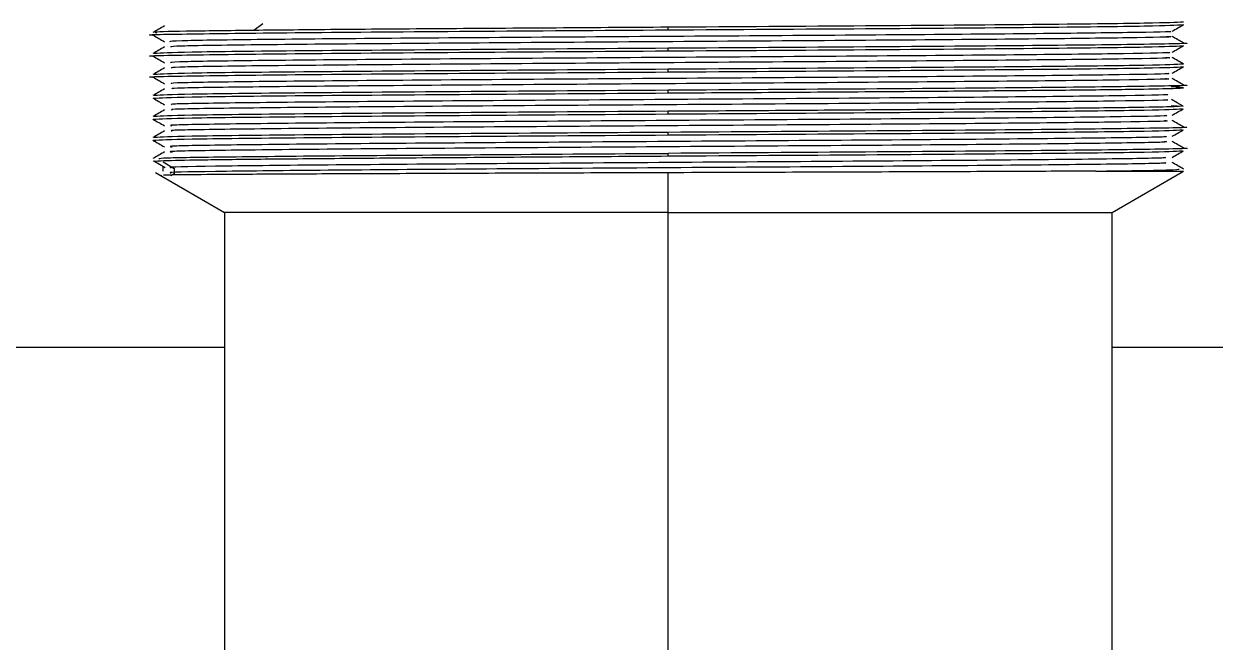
# Model space of a CAD drawing. Header units: millimetres. Extents: x 101 to 291, y 114 to 180.
# Drawn here: x 216.93 to 224.24, y 172.39 to 176.19 of the extents above; entities that cross this region are included whole.
import ezdxf

# ---------------------------------------------------------------- set-up
doc = ezdxf.new("R2010")
doc.units = ezdxf.units.MM

msp = doc.modelspace()

# ---------------------------------------------------------------- linework, layer by layer
at = {"color": 7, "linetype": 'Continuous', "lineweight": 25}
for p, q in [((218.3952, 176.1871), (218.3391, 176.1468)), ((220.8836, 176.1499), (220.8836, 176.166)), ((220.8836, 176.0209), (220.8836, 176.037)), ((220.8836, 175.8919), (220.8836, 175.908)), ((220.8836, 175.7629), (220.8836, 175.779)), ((220.8836, 175.6339), (220.8836, 175.65)), ((223.9718, 175.6867), (224.0454, 175.6822)), ((220.8836, 175.5049), (220.8836, 175.521)), ((217.7561, 175.3415), (217.7208, 175.3441)), ((217.7824, 175.3395), (217.8508, 175.2992)), ((220.8836, 175.3759), (220.8836, 175.392)), ((217.735, 175.2745), (218.1586, 175.0299)), ((217.7824, 175.2831), (217.7824, 175.3119)), ((217.8508, 175.267), (217.8303, 175.2549)), ((217.8508, 175.2992), (217.8508, 175.267)), ((220.8836, 175.0299), (220.8836, 175.2731)), ((223.5096, 175.2831), (224.0472, 175.2831)), ((223.6086, 175.0299), (224.0472, 175.2831)), ((217.7658, 175.2572), (217.7723, 175.2569)), ((218.1586, 175.0299), (218.1586, 172.1942)), ((220.8836, 175.0299), (218.1586, 175.0299)), ((220.8836, 175.0299), (223.6086, 175.0299)), ((220.8836, 172.1999), (220.8836, 175.0299)), ((223.6086, 172.1942), (223.6086, 175.0299)), ((218.1586, 174.1999), (207.6086, 174.1999)), ((234.1586, 174.1999), (223.6086, 174.1999))]:
    msp.add_line(p, q, dxfattribs=at)
at = {"color": 7, "linetype": 'Continuous', "lineweight": 25, "flags": 128}
for points in [[(224.0442, 175.6809), (224.0088, 175.7013), (223.9734, 175.7218)], [(217.7248, 175.3452), (217.7599, 175.3249), (217.7951, 175.3045)]]:
    msp.add_lwpolyline(points, dxfattribs=at)
at = {"color": 7, "linetype": 'Continuous', "lineweight": 25}
for points, knots in [([(217.7264, 176.1174), (217.7242, 176.1175), (217.6399, 176.1202), (217.9203, 176.1257), (218.5789, 176.1337), (219.6438, 176.1418), (220.4704, 176.1472), (220.8836, 176.1499)], [0, 0, 0, 0, 0.006543, 0.254907, 0.503271, 0.751636, 1, 1, 1, 1]), ([(217.7905, 176.1745), (217.7787, 176.1677), (217.755, 176.1541), (217.7314, 176.1404), (217.7196, 176.1336)], [0, 0, 0, 0, 0.5, 1, 1, 1, 1]), ([(218.3391, 176.1468), (218.1885, 176.1449), (217.8873, 176.1411), (217.7092, 176.1369), (217.7376, 176.1345), (217.7436, 176.134)], [0, 0, 0, 0, 0.441708, 0.883415, 1, 1, 1, 1]), ([(223.9497, 176.1416), (223.9576, 176.1411), (224.0103, 176.1383), (223.7404, 176.1331), (223.1475, 176.1259), (222.2462, 176.1187), (221.1884, 176.1115), (220.092, 176.1044), (219.0893, 176.0972), (218.3155, 176.09), (217.8457, 176.0833), (217.8286, 176.079), (217.8211, 176.0771)], [0, 0, 0, 0, 0.019677, 0.131152, 0.242626, 0.3541, 0.465573, 0.577046, 0.688518, 0.79999, 0.911461, 1, 1, 1, 1]), ([(224.0471, 176.1982), (223.9996, 176.1956), (223.9045, 176.1902), (223.1729, 176.1821), (222.1273, 176.1741), (221.2982, 176.1687), (220.8836, 176.166)], [0, 0, 0, 0, 0.24995, 0.499966, 0.749983, 1, 1, 1, 1]), ([(220.8836, 176.1499), (221.2982, 176.1526), (222.1273, 176.1579), (223.173, 176.166), (223.9045, 176.1741), (223.9996, 176.1794), (224.0471, 176.1821)], [0, 0, 0, 0, 0.250011, 0.500023, 0.750034, 1, 1, 1, 1]), ([(223.9767, 176.1414), (223.9885, 176.1482), (224.0121, 176.1618), (224.0358, 176.1755), (224.0476, 176.1823)], [0, 0, 0, 0, 0.5, 1, 1, 1, 1]), ([(217.7196, 176.1178), (217.7314, 176.111), (217.755, 176.0974), (217.7787, 176.0837), (217.7905, 176.0769)], [0, 0, 0, 0, 0.5000003, 1, 1, 1, 1]), ([(223.9425, 176.1098), (223.954, 176.1092), (224.0127, 176.1062), (223.7428, 176.1008), (223.1469, 176.0936), (222.2464, 176.0864), (221.1883, 176.0793), (220.0921, 176.0721), (219.089, 176.0649), (218.3164, 176.0577), (217.8535, 176.0512), (217.8352, 176.047), (217.8275, 176.0453)], [0, 0, 0, 0, 0.027058, 0.138532, 0.250006, 0.361479, 0.472951, 0.584423, 0.695894, 0.807365, 0.918836, 1, 1, 1, 1]), ([(224.0397, 176.0695), (224.0423, 176.0694), (224.1273, 176.0666), (223.8473, 176.0612), (223.1882, 176.0531), (222.1234, 176.0451), (221.2969, 176.0397), (220.8836, 176.037)], [0, 0, 0, 0, 0.007666, 0.255749, 0.503833, 0.751916, 1, 1, 1, 1]), ([(224.0475, 176.0691), (224.0357, 176.0759), (224.0121, 176.0895), (223.9884, 176.1032), (223.9766, 176.11)], [0, 0, 0, 0, 0.5000003, 1, 1, 1, 1]), ([(217.7266, 175.9884), (217.7244, 175.9885), (217.6399, 175.9912), (217.9202, 175.9967), (218.5789, 176.0047), (219.6438, 176.0128), (220.4703, 176.0182), (220.8836, 176.0209)], [0, 0, 0, 0, 0.006772, 0.255079, 0.503386, 0.751693, 1, 1, 1, 1]), ([(217.7905, 176.0455), (217.7787, 176.0387), (217.7551, 176.0251), (217.7314, 176.0114), (217.7196, 176.0046)], [0, 0, 0, 0, 0.5, 1, 1, 1, 1]), ([(220.8836, 176.037), (220.469, 176.0343), (219.6399, 176.0289), (218.5947, 176.0209), (217.8689, 176.0129), (217.7743, 176.0076), (217.7278, 176.005)], [0, 0, 0, 0, 0.252026, 0.504052, 0.756077, 1, 1, 1, 1]), ([(223.9433, 176.0126), (223.9527, 176.012), (224.0022, 176.0091), (223.717, 176.0037), (223.1041, 175.9965), (222.1913, 175.9893), (221.1278, 175.9821), (220.0333, 175.975), (219.0393, 175.9678), (218.2815, 175.9606), (217.8349, 175.954), (217.829, 175.9498), (217.8265, 175.9481)], [0, 0, 0, 0, 0.026122, 0.137553, 0.248984, 0.360415, 0.471847, 0.583278, 0.694709, 0.806139, 0.917568, 1, 1, 1, 1]), ([(220.8836, 176.0209), (221.2982, 176.0236), (222.1273, 176.0289), (223.1726, 176.037), (223.8997, 176.045), (223.9943, 176.0503), (224.041, 176.0529)], [0, 0, 0, 0, 0.251604, 0.503207, 0.754811, 1, 1, 1, 1]), ([(223.9768, 176.0124), (223.9886, 176.0192), (224.0123, 176.0329), (224.0359, 176.0465), (224.0477, 176.0533)], [0, 0, 0, 0, 0.5, 1, 1, 1, 1]), ([(217.7197, 175.9888), (217.7315, 175.982), (217.7551, 175.9684), (217.7787, 175.9547), (217.7906, 175.9479)], [0, 0, 0, 0, 0.5, 1, 1, 1, 1]), ([(223.9375, 175.9808), (223.9502, 175.9801), (224.0052, 175.9769), (223.7191, 175.9714), (223.1036, 175.9642), (222.1915, 175.9571), (221.1277, 175.9499), (220.0334, 175.9427), (219.039, 175.9355), (218.2825, 175.9283), (217.8422, 175.9219), (217.8346, 175.9179), (217.8316, 175.9163)], [0, 0, 0, 0, 0.033477, 0.144905, 0.256334, 0.367763, 0.479193, 0.590622, 0.70205, 0.813478, 0.924905, 1, 1, 1, 1]), ([(224.0471, 175.9402), (223.9996, 175.9376), (223.9045, 175.9322), (223.1729, 175.9241), (222.1273, 175.9161), (221.2982, 175.9107), (220.8836, 175.908)], [0, 0, 0, 0, 0.24995, 0.499966, 0.749983, 1, 1, 1, 1]), ([(220.8836, 175.8919), (221.2982, 175.8946), (222.1273, 175.8999), (223.173, 175.908), (223.9045, 175.9161), (223.9996, 175.9214), (224.0471, 175.9241)], [0, 0, 0, 0, 0.250011, 0.500023, 0.750034, 1, 1, 1, 1]), ([(224.0476, 175.9401), (224.0358, 175.9469), (224.0121, 175.9606), (223.9885, 175.9742), (223.9767, 175.981)], [0, 0, 0, 0, 0.5, 1, 1, 1, 1]), ([(223.9768, 175.8834), (223.9886, 175.8902), (224.0123, 175.9039), (224.0359, 175.9175), (224.0477, 175.9243)], [0, 0, 0, 0, 0.5, 1, 1, 1, 1]), ([(217.7262, 175.8594), (217.7241, 175.8595), (217.6399, 175.8622), (217.9203, 175.8677), (218.5789, 175.8757), (219.6438, 175.8838), (220.4704, 175.8892), (220.8836, 175.8919)], [0, 0, 0, 0, 0.006355, 0.254767, 0.503178, 0.751589, 1, 1, 1, 1]), ([(217.7196, 175.8598), (217.7314, 175.853), (217.755, 175.8394), (217.7786, 175.8257), (217.7905, 175.8189)], [0, 0, 0, 0, 0.5, 1, 1, 1, 1]), ([(217.7906, 175.9165), (217.7788, 175.9097), (217.7552, 175.896), (217.7315, 175.8824), (217.7197, 175.8756)], [0, 0, 0, 0, 0.5, 1, 1, 1, 1]), ([(220.8836, 175.908), (220.469, 175.9053), (219.6399, 175.8999), (218.5947, 175.8919), (217.8686, 175.8839), (217.774, 175.8786), (217.7275, 175.876)], [0, 0, 0, 0, 0.2519472, 0.5038944, 0.7558416, 1, 1, 1, 1]), ([(223.9382, 175.8836), (223.9483, 175.8829), (223.9935, 175.8798), (223.692, 175.8743), (223.0598, 175.8671), (222.1358, 175.8599), (221.0671, 175.8528), (219.975, 175.8456), (218.99, 175.8384), (218.2487, 175.8312), (217.8249, 175.8248), (217.8293, 175.8207), (217.831, 175.8191)], [0, 0, 0, 0, 0.032269, 0.143726, 0.255182, 0.36664, 0.478098, 0.589556, 0.701016, 0.812476, 0.923936, 1, 1, 1, 1]), ([(223.9338, 175.8518), (223.9469, 175.8509), (223.9972, 175.8477), (223.6939, 175.842), (223.0593, 175.8348), (222.136, 175.8277), (221.067, 175.8205), (219.9751, 175.8133), (218.9897, 175.8061), (218.2498, 175.7989), (217.8317, 175.7926), (217.8339, 175.7888), (217.8347, 175.7873)], [0, 0, 0, 0, 0.039578, 0.151032, 0.262486, 0.373941, 0.485397, 0.596853, 0.70831, 0.819768, 0.931226, 1, 1, 1, 1]), ([(224.0477, 175.8111), (224.0358, 175.8179), (224.0122, 175.8316), (223.9886, 175.8452), (223.9767, 175.852)], [0, 0, 0, 0, 0.5, 1, 1, 1, 1]), ([(217.7906, 175.7875), (217.7788, 175.7807), (217.7551, 175.7671), (217.7315, 175.7534), (217.7197, 175.7466)], [0, 0, 0, 0, 0.5, 1, 1, 1, 1]), ([(220.8836, 175.779), (220.469, 175.7763), (219.6399, 175.7709), (218.5947, 175.7629), (217.8689, 175.7549), (217.7743, 175.7496), (217.7278, 175.747)], [0, 0, 0, 0, 0.2520281, 0.5040563, 0.7560844, 1, 1, 1, 1]), ([(224.0395, 175.8115), (224.0421, 175.8114), (224.1273, 175.8086), (223.8473, 175.8032), (223.1882, 175.7951), (222.1234, 175.7871), (221.2969, 175.7817), (220.8836, 175.779)], [0, 0, 0, 0, 0.0079582, 0.2559686, 0.5039791, 0.7519895, 1, 1, 1, 1]), ([(217.7197, 175.7308), (217.7314, 175.724), (217.7549, 175.7105), (217.7784, 175.6969), (217.7901, 175.6901)], [0, 0, 0, 0, 0.5, 1, 1, 1, 1]), ([(217.7201, 175.7306), (217.7677, 175.7333), (217.8628, 175.7387), (218.5943, 175.7467), (219.64, 175.7548), (220.4691, 175.7602), (220.8836, 175.7629)], [0, 0, 0, 0, 0.24995, 0.499966, 0.749983, 1, 1, 1, 1]), ([(223.9403, 175.7537), (223.946, 175.7532), (223.9773, 175.7502), (223.6621, 175.7449), (223.0159, 175.7377), (222.0796, 175.7305), (221.0063, 175.7234), (219.9169, 175.7162), (218.9414, 175.709), (218.2168, 175.7018), (217.8148, 175.6955), (217.8288, 175.6916), (217.8342, 175.6901)], [0, 0, 0, 0, 0.024759, 0.137776, 0.250793, 0.363812, 0.476831, 0.58985, 0.702869, 0.815887, 0.928906, 1, 1, 1, 1]), ([(223.9396, 175.7215), (223.9458, 175.721), (223.9783, 175.718), (223.6627, 175.7126), (223.0158, 175.7055), (222.0797, 175.6983), (221.0063, 175.6911), (219.917, 175.6839), (218.941, 175.6767), (218.2179, 175.6695), (217.821, 175.6634), (217.8324, 175.6596), (217.8365, 175.6583)], [0, 0, 0, 0, 0.0267255, 0.1403692, 0.2540137, 0.3676587, 0.4813042, 0.5949499, 0.7085957, 0.8222411, 0.9358862, 1, 1, 1, 1]), ([(217.7906, 175.6585), (217.7788, 175.6517), (217.7552, 175.6381), (217.7315, 175.6244), (217.7197, 175.6176)], [0, 0, 0, 0, 0.4999997, 1, 1, 1, 1]), ([(217.7201, 175.6016), (217.7677, 175.6043), (217.8628, 175.6097), (218.5943, 175.6177), (219.64, 175.6258), (220.4691, 175.6312), (220.8836, 175.6339)], [0, 0, 0, 0, 0.24995, 0.499966, 0.749983, 1, 1, 1, 1]), ([(220.8836, 175.65), (220.469, 175.6473), (219.6399, 175.6419), (218.5947, 175.6339), (217.8684, 175.6259), (217.7738, 175.6206), (217.7272, 175.618)], [0, 0, 0, 0, 0.251876, 0.503752, 0.755628, 1, 1, 1, 1]), ([(224.0312, 175.6813), (224.017, 175.68), (223.9853, 175.6773), (223.7499, 175.673), (223.3728, 175.6684), (222.867, 175.6638), (222.2637, 175.6592), (221.5912, 175.6546), (221.1195, 175.6515), (220.8836, 175.65)], [0, 0, 0, 0, 0.118389, 0.265324, 0.412259, 0.559194, 0.70613, 0.853065, 1, 1, 1, 1]), ([(220.8836, 175.6339), (221.2982, 175.6366), (222.1273, 175.6419), (223.1726, 175.65), (223.8994, 175.658), (223.994, 175.6633), (224.0407, 175.6659)], [0, 0, 0, 0, 0.2517, 0.5034, 0.7551, 1, 1, 1, 1]), ([(223.9772, 175.6256), (223.989, 175.6324), (224.0124, 175.646), (224.0359, 175.6595), (224.0477, 175.6663)], [0, 0, 0, 0, 0.5, 1, 1, 1, 1]), ([(217.7196, 175.6018), (217.7314, 175.595), (217.7548, 175.5815), (217.7783, 175.5679), (217.7901, 175.5611)], [0, 0, 0, 0, 0.5, 1, 1, 1, 1]), ([(223.9317, 175.6256), (223.9414, 175.6246), (223.9756, 175.6213), (223.6386, 175.6155), (222.9691, 175.6083), (222.0235, 175.6012), (220.9454, 175.594), (219.8594, 175.5868), (218.8935, 175.5796), (218.1861, 175.5724), (217.8055, 175.5662), (217.8281, 175.5625), (217.8364, 175.5611)], [0, 0, 0, 0, 0.044499, 0.15596, 0.267422, 0.378883, 0.490345, 0.601808, 0.713271, 0.824734, 0.936199, 1, 1, 1, 1]), ([(223.93, 175.5938), (223.9421, 175.5927), (223.9803, 175.5891), (223.6402, 175.5832), (222.9687, 175.5761), (222.0236, 175.5689), (220.9453, 175.5617), (219.8595, 175.5545), (218.8931, 175.5473), (218.1874, 175.5401), (217.8111, 175.5341), (217.8307, 175.5305), (217.8374, 175.5293)], [0, 0, 0, 0, 0.051694, 0.163151, 0.274609, 0.386067, 0.497525, 0.608984, 0.720444, 0.831904, 0.943365, 1, 1, 1, 1]), ([(224.0477, 175.5531), (224.0358, 175.5599), (224.0122, 175.5736), (223.9886, 175.5872), (223.9768, 175.594)], [0, 0, 0, 0, 0.5, 1, 1, 1, 1]), ([(217.7906, 175.5295), (217.7788, 175.5227), (217.7551, 175.5091), (217.7315, 175.4954), (217.7197, 175.4886)], [0, 0, 0, 0, 0.5, 1, 1, 1, 1]), ([(217.7201, 175.4726), (217.7677, 175.4753), (217.8628, 175.4807), (218.5943, 175.4887), (219.64, 175.4968), (220.4691, 175.5022), (220.8836, 175.5049)], [0, 0, 0, 0, 0.24995, 0.499966, 0.749983, 1, 1, 1, 1]), ([(220.8836, 175.521), (220.469, 175.5183), (219.6399, 175.5129), (218.5947, 175.5049), (217.8685, 175.4969), (217.7739, 175.4916), (217.7274, 175.489)], [0, 0, 0, 0, 0.25191, 0.503821, 0.755731, 1, 1, 1, 1]), ([(223.9302, 175.4966), (223.9388, 175.4955), (223.9662, 175.492), (223.6102, 175.4861), (222.9226, 175.4789), (221.9666, 175.4718), (220.8845, 175.4646), (219.8021, 175.4574), (218.8464, 175.4502), (218.1565, 175.443), (217.7962, 175.437), (217.8269, 175.4333), (217.8374, 175.4321)], [0, 0, 0, 0, 0.050454, 0.161916, 0.273377, 0.384838, 0.496298, 0.607757, 0.719216, 0.830675, 0.942133, 1, 1, 1, 1]), ([(224.04, 175.5535), (224.0424, 175.5534), (224.1273, 175.5506), (223.8472, 175.5452), (223.1882, 175.5371), (222.1234, 175.5291), (221.2969, 175.5237), (220.8836, 175.521)], [0, 0, 0, 0, 0.0074439, 0.2555829, 0.5037219, 0.751861, 1, 1, 1, 1]), ([(220.8836, 175.5049), (221.2982, 175.5076), (222.1274, 175.5129), (223.1725, 175.521), (223.899, 175.529), (223.9936, 175.5343), (224.0402, 175.5369)], [0, 0, 0, 0, 0.251818, 0.503636, 0.755455, 1, 1, 1, 1]), ([(223.9771, 175.4966), (223.9888, 175.5034), (224.0123, 175.5169), (224.0358, 175.5305), (224.0475, 175.5373)], [0, 0, 0, 0, 0.5, 1, 1, 1, 1]), ([(217.7196, 175.4728), (217.7313, 175.466), (217.7548, 175.4525), (217.7783, 175.4389), (217.79, 175.4321)], [0, 0, 0, 0, 0.5, 1, 1, 1, 1]), ([(223.93, 175.4648), (223.9405, 175.4635), (223.9714, 175.4599), (223.6117, 175.4538), (222.9223, 175.4467), (221.9668, 175.4395), (220.8845, 175.4323), (219.8022, 175.4251), (218.8461, 175.4179), (218.1571, 175.4107), (217.7988, 175.4048), (217.8277, 175.4012), (217.8372, 175.4)], [0, 0, 0, 0, 0.057389, 0.168459, 0.279528, 0.390597, 0.501665, 0.612732, 0.723799, 0.834866, 0.945933, 1, 1, 1, 1]), ([(224.0405, 175.4245), (224.0428, 175.4244), (224.1273, 175.4216), (223.8471, 175.4162), (223.1883, 175.4081), (222.1234, 175.4001), (221.2969, 175.3947), (220.8836, 175.392)], [0, 0, 0, 0, 0.006873, 0.255155, 0.503437, 0.751718, 1, 1, 1, 1]), ([(224.0476, 175.4241), (224.0358, 175.4309), (224.0121, 175.4445), (223.9885, 175.4582), (223.9767, 175.465)], [0, 0, 0, 0, 0.5, 1, 1, 1, 1]), ([(217.7904, 175.4005), (217.7786, 175.3937), (217.755, 175.38), (217.7314, 175.3664), (217.7196, 175.3596)], [0, 0, 0, 0, 0.5, 1, 1, 1, 1]), ([(217.7359, 175.3448), (217.7535, 175.3461), (217.7922, 175.3489), (218.0351, 175.3532), (218.4149, 175.3577), (218.9192, 175.3622), (219.5181, 175.3668), (220.1838, 175.3713), (220.6504, 175.3744), (220.8836, 175.3759)], [0, 0, 0, 0, 0.122418, 0.268682, 0.414946, 0.561209, 0.707473, 0.853736, 1, 1, 1, 1]), ([(217.7566, 175.36), (217.7617, 175.3616), (217.7742, 175.3655), (218.1899, 175.3716), (218.8984, 175.3784), (219.8355, 175.3852), (220.5342, 175.3897), (220.8836, 175.392)], [0, 0, 0, 0, 0.149125, 0.361843, 0.574562, 0.787281, 1, 1, 1, 1]), ([(223.9299, 175.3676), (223.9366, 175.3664), (223.9566, 175.3627), (223.5808, 175.3567), (222.8755, 175.3495), (221.9095, 175.3424), (220.8236, 175.3352), (219.7456, 175.328), (218.7984, 175.3208), (218.1332, 175.3136), (217.8012, 175.3082), (217.8267, 175.3052), (217.832, 175.3045)], [0, 0, 0, 0, 0.057971, 0.171969, 0.285966, 0.399964, 0.513962, 0.62796, 0.741957, 0.855954, 0.96995, 1, 1, 1, 1]), ([(220.8836, 175.3759), (221.2982, 175.3786), (222.1274, 175.3839), (223.1725, 175.392), (223.8991, 175.4), (223.9937, 175.4053), (224.0403, 175.4079)], [0, 0, 0, 0, 0.251794, 0.503587, 0.755381, 1, 1, 1, 1]), ([(223.9771, 175.3676), (223.9888, 175.3744), (224.0123, 175.388), (224.0358, 175.4015), (224.0475, 175.4083)], [0, 0, 0, 0, 0.5, 1, 1, 1, 1]), ([(220.8836, 175.2731), (220.6519, 175.2723), (220.1887, 175.2708), (219.5291, 175.2685), (218.9374, 175.2662), (218.4407, 175.264), (218.0689, 175.2617), (217.8355, 175.2596), (217.8001, 175.2582), (217.7846, 175.2576)], [0, 0, 0, 0, 0.147937, 0.295689, 0.443256, 0.590637, 0.737834, 0.884846, 1, 1, 1, 1]), ([(223.9309, 175.3358), (223.9393, 175.3344), (223.9623, 175.3306), (223.5821, 175.3245), (222.8752, 175.3173), (221.9096, 175.3101), (220.8235, 175.3029), (219.7457, 175.2957), (218.7982, 175.2885), (218.1336, 175.2813), (217.8022, 175.2759), (217.8267, 175.2729), (217.8316, 175.2724)], [0, 0, 0, 0, 0.064941, 0.178312, 0.291684, 0.405056, 0.518428, 0.6318, 0.745171, 0.858542, 0.971912, 1, 1, 1, 1]), ([(223.5096, 175.2831), (223.3494, 175.2823), (223.0292, 175.2806), (222.3805, 175.2781), (221.6555, 175.2756), (221.1408, 175.2739), (220.8836, 175.2731)], [0, 0, 0, 0, 0.250517, 0.50069, 0.750517, 1, 1, 1, 1]), ([(223.5096, 175.2831), (223.6838, 175.2854), (224.0007, 175.2895), (224.0149, 175.2936), (224.0213, 175.2955)], [0, 0, 0, 0, 0.549933, 1, 1, 1, 1]), ([(224.0475, 175.2951), (224.0357, 175.3019), (224.0121, 175.3155), (223.9885, 175.3292), (223.9767, 175.336)], [0, 0, 0, 0, 0.5, 1, 1, 1, 1])]:
    msp.add_open_spline(points, degree=3, knots=knots, dxfattribs=at)
for points in [[(220.8836, 176.166), (220.6371, 176.1644), (220.1441, 176.1612), (219.4472, 176.1564), (218.8185, 176.1516), (218.4989, 176.1484), (218.3391, 176.1468)], [(220.8836, 175.7629), (221.1195, 175.7644), (221.5913, 175.7675), (222.2636, 175.7721), (222.8673, 175.7767), (223.3719, 175.7812), (223.7533, 175.7858), (223.9888, 175.7904), (224.0806, 175.795), (224.0081, 175.7981), (223.9718, 175.7996)]]:
    msp.add_open_spline(points, degree=3, dxfattribs=at)

doc.saveas('drawing.dxf')
